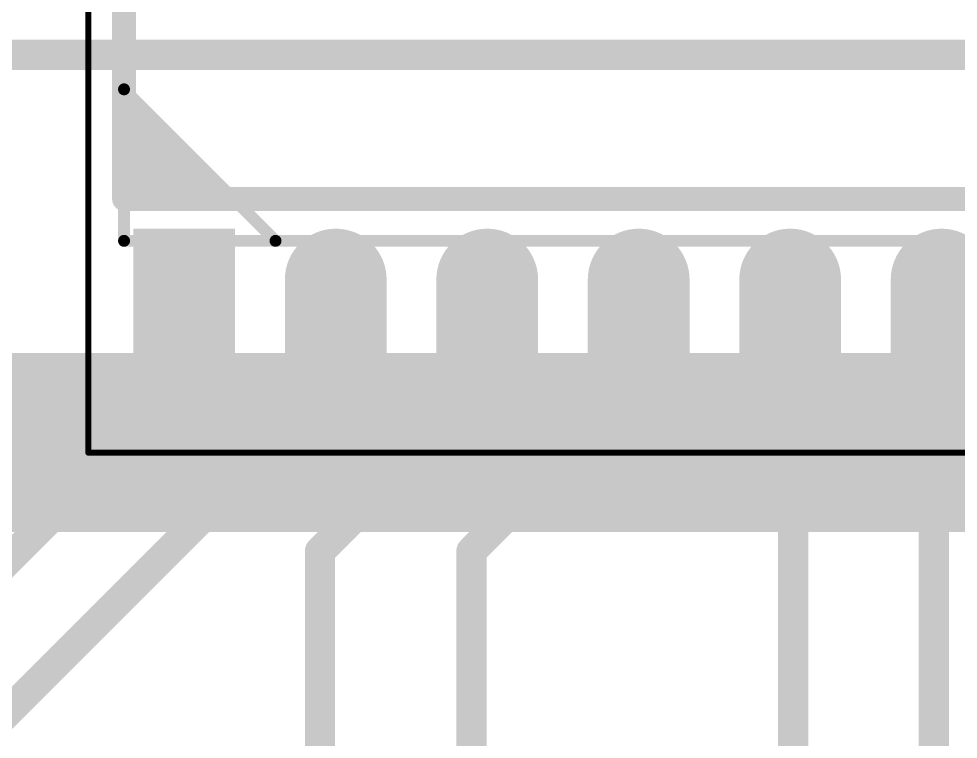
# Model space of a CAD drawing. Header units: millimetres. Extents: x 3219 to 51106, y -14166 to 2063.
# Drawn here: x 5634.21 to 5642.09, y 1793.62 to 1799.66 of the extents above; entities that cross this region are included whole.
import ezdxf

# ---------------------------------------------------------------- set-up
doc = ezdxf.new("R2010")
doc.units = ezdxf.units.MM
doc.layers.get('0').update_dxf_attribs({"lineweight": 53})
for name, color, linetype in [('Bottom Layer', 5, 'Continuous'), ('Mechanical 13', 56, 'Continuous'), ('Mechanical 15', 56, 'Continuous'), ('Top Layer', 1, 'Continuous'), ('Top Overlay', 2, 'Continuous'), ('Top Paste', 8, 'Continuous'), ('Top Solder', 216, 'Continuous')]:
    doc.layers.add(name, color=color, linetype=linetype)

# ---------------------------------------------------------------- blocks, each defined once
blk = doc.blocks.new('16_SOIC_103')
at = {"layer": 'Top Layer'}
blk.add_hatch(color=1, dxfattribs=at).paths.add_polyline_path([(-3.4745, 4.77), (-1.9495, 4.77), (-1.9495, 4.12), (-3.4745, 4.12)])
h = blk.add_hatch(color=1, dxfattribs=at)
edge = h.paths.add_edge_path()
edge.add_arc((-3.1495, 3.175), 0.325, 90, 270)
edge.add_line((-3.1495, 2.85), (-2.2745, 2.85))
edge.add_arc((-2.2745, 3.175), 0.325, 270, 450)
edge.add_line((-2.2745, 3.5), (-3.1495, 3.5))
h = blk.add_hatch(color=1, dxfattribs=at)
edge = h.paths.add_edge_path()
edge.add_arc((-3.1495, 1.905), 0.325, 90, 270)
edge.add_line((-3.1495, 1.58), (-2.2745, 1.58))
edge.add_arc((-2.2745, 1.905), 0.325, 270, 450)
edge.add_line((-2.2745, 2.23), (-3.1495, 2.23))
h = blk.add_hatch(color=1, dxfattribs=at)
edge = h.paths.add_edge_path()
edge.add_arc((-3.1495, 0.635), 0.325, 90, 270)
edge.add_line((-3.1495, 0.31), (-2.2745, 0.31))
edge.add_arc((-2.2745, 0.635), 0.325, 270, 450)
edge.add_line((-2.2745, 0.96), (-3.1495, 0.96))
h = blk.add_hatch(color=1, dxfattribs=at)
edge = h.paths.add_edge_path()
edge.add_arc((-3.1495, -0.635), 0.325, 90, 270)
edge.add_line((-3.1495, -0.96), (-2.2745, -0.96))
edge.add_arc((-2.2745, -0.635), 0.325, 270, 450)
edge.add_line((-2.2745, -0.31), (-3.1495, -0.31))
h = blk.add_hatch(color=1, dxfattribs=at)
edge = h.paths.add_edge_path()
edge.add_arc((-3.1495, -1.905), 0.325, 90, 270)
edge.add_line((-3.1495, -2.23), (-2.2745, -2.23))
edge.add_arc((-2.2745, -1.905), 0.325, 270, 450)
edge.add_line((-2.2745, -1.58), (-3.1495, -1.58))
at = {"layer": 'Top Overlay'}
blk.add_hatch(color=2, dxfattribs=at).paths.add_polyline_path([(-1.56, 4.86), (-1.56, 4.14), (-0.84, 4.86)])
at = {"layer": 'Top Paste'}
blk.add_hatch(color=8, dxfattribs=at).paths.add_polyline_path([(-3.4745, 4.77), (-1.9495, 4.77), (-1.9495, 4.12), (-3.4745, 4.12)])
h = blk.add_hatch(color=8, dxfattribs=at)
edge = h.paths.add_edge_path()
edge.add_arc((-3.1495, 3.175), 0.325, 90, 270)
edge.add_line((-3.1495, 2.85), (-2.2745, 2.85))
edge.add_arc((-2.2745, 3.175), 0.325, 270, 450)
edge.add_line((-2.2745, 3.5), (-3.1495, 3.5))
h = blk.add_hatch(color=8, dxfattribs=at)
edge = h.paths.add_edge_path()
edge.add_arc((-3.1495, 1.905), 0.325, 90, 270)
edge.add_line((-3.1495, 1.58), (-2.2745, 1.58))
edge.add_arc((-2.2745, 1.905), 0.325, 270, 450)
edge.add_line((-2.2745, 2.23), (-3.1495, 2.23))
h = blk.add_hatch(color=8, dxfattribs=at)
edge = h.paths.add_edge_path()
edge.add_arc((-3.1495, 0.635), 0.325, 90, 270)
edge.add_line((-3.1495, 0.31), (-2.2745, 0.31))
edge.add_arc((-2.2745, 0.635), 0.325, 270, 450)
edge.add_line((-2.2745, 0.96), (-3.1495, 0.96))
h = blk.add_hatch(color=8, dxfattribs=at)
edge = h.paths.add_edge_path()
edge.add_arc((-3.1495, -0.635), 0.325, 90, 270)
edge.add_line((-3.1495, -0.96), (-2.2745, -0.96))
edge.add_arc((-2.2745, -0.635), 0.325, 270, 450)
edge.add_line((-2.2745, -0.31), (-3.1495, -0.31))
h = blk.add_hatch(color=8, dxfattribs=at)
edge = h.paths.add_edge_path()
edge.add_arc((-3.1495, -1.905), 0.325, 90, 270)
edge.add_line((-3.1495, -2.23), (-2.2745, -2.23))
edge.add_arc((-2.2745, -1.905), 0.325, 270, 450)
edge.add_line((-2.2745, -1.58), (-3.1495, -1.58))
at = {"layer": 'Top Solder'}
blk.add_hatch(color=216, dxfattribs=at).paths.add_polyline_path([(-3.5761, 4.8716), (-1.8479, 4.8716), (-1.8479, 4.0184), (-3.5761, 4.0184)])
h = blk.add_hatch(color=216, dxfattribs=at)
edge = h.paths.add_edge_path()
edge.add_arc((-3.1495, 3.175), 0.4266, 90, 270)
edge.add_line((-3.1495, 2.7484), (-2.2745, 2.7484))
edge.add_arc((-2.2745, 3.175), 0.4266, 270, 450)
edge.add_line((-2.2745, 3.6016), (-3.1495, 3.6016))
h = blk.add_hatch(color=216, dxfattribs=at)
edge = h.paths.add_edge_path()
edge.add_arc((-3.1495, 1.905), 0.4266, 90, 270)
edge.add_line((-3.1495, 1.4784), (-2.2745, 1.4784))
edge.add_arc((-2.2745, 1.905), 0.4266, 270, 450)
edge.add_line((-2.2745, 2.3316), (-3.1495, 2.3316))
h = blk.add_hatch(color=216, dxfattribs=at)
edge = h.paths.add_edge_path()
edge.add_arc((-3.1495, 0.635), 0.4266, 90, 270)
edge.add_line((-3.1495, 0.2084), (-2.2745, 0.2084))
edge.add_arc((-2.2745, 0.635), 0.4266, 270, 450)
edge.add_line((-2.2745, 1.0616), (-3.1495, 1.0616))
h = blk.add_hatch(color=216, dxfattribs=at)
edge = h.paths.add_edge_path()
edge.add_arc((-3.1495, -0.635), 0.4266, 90, 270)
edge.add_line((-3.1495, -1.0616), (-2.2745, -1.0616))
edge.add_arc((-2.2745, -0.635), 0.4266, 270, 450)
edge.add_line((-2.2745, -0.2084), (-3.1495, -0.2084))
h = blk.add_hatch(color=216, dxfattribs=at)
edge = h.paths.add_edge_path()
edge.add_arc((-3.1495, -1.905), 0.4266, 90, 270)
edge.add_line((-3.1495, -2.3316), (-2.2745, -2.3316))
edge.add_arc((-2.2745, -1.905), 0.4266, 270, 450)
edge.add_line((-2.2745, -1.4784), (-3.1495, -1.4784))
at = {"layer": 'Mechanical 13'}
for points in [[(-0.68, 4.95, 0.1, 0.1, 0), (-1.95, 3.68, 0.1, 0.1, 0)], [(-1.95, 4.95, 0.1, 0.1, 0), (-1.95, -4.95, 0.1, 0.1, 0)], [(-1.95, 4.95, 0.1, 0.1, 0), (1.95, 4.95, 0.1, 0.1, 0)]]:
    blk.add_lwpolyline(points, format="xyseb", dxfattribs=at)
for points in [[(-1.975, 4.95, 0.05, 0.05, 1), (-1.925, 4.95, 0.05, 0.05, 1)], [(-1.975, 4.95, 0.05, 0.05, 1), (-1.925, 4.95, 0.05, 0.05, 1)], [(-0.705, 4.95, 0.05, 0.05, 1), (-0.655, 4.95, 0.05, 0.05, 1)], [(-1.975, 3.68, 0.05, 0.05, 1), (-1.925, 3.68, 0.05, 0.05, 1)]]:
    blk.add_lwpolyline(points, format="xyseb", close=True, dxfattribs=at)
at = {"layer": 'Mechanical 15'}
for points in [[(-3.725, 5.25, 0.05, 0.05, 0), (-3.725, -5.25, 0.05, 0.05, 0)], [(-3.725, 5.25, 0.05, 0.05, 0), (3.725, 5.25, 0.05, 0.05, 0)]]:
    blk.add_lwpolyline(points, format="xyseb", dxfattribs=at)
blk.add_lwpolyline([(-3.7375, 5.25, 0.025, 0.025, 1), (-3.7125, 5.25, 0.025, 0.025, 1)], format="xyseb", close=True, dxfattribs=at)
blk.add_lwpolyline([(-3.7375, 5.25, 0.025, 0.025, 1), (-3.7125, 5.25, 0.025, 0.025, 1)], format="xyseb", close=True, dxfattribs=at)
at = {"layer": 'Top Overlay'}
for points in [[(-1.6, 4.95, 0.2, 0.2, 0), (-1.6, -4.95, 0.2, 0.2, 0)], [(-1.6, 4.95, 0.2, 0.2, 0), (1.6, 4.95, 0.2, 0.2, 0)]]:
    blk.add_lwpolyline(points, format="xyseb", dxfattribs=at)
blk.add_lwpolyline([(-1.65, 4.95, 0.1, 0.1, 1), (-1.55, 4.95, 0.1, 0.1, 1)], format="xyseb", close=True, dxfattribs=at)
blk.add_lwpolyline([(-1.65, 4.95, 0.1, 0.1, 1), (-1.55, 4.95, 0.1, 0.1, 1)], format="xyseb", close=True, dxfattribs=at)

msp = doc.modelspace()

# ---------------------------------------------------------------- linework, layer by layer
at = {"layer": 'Bottom Layer'}
msp.add_lwpolyline([(5632.9785, 1796.1081, 1.5, 1.5, 0), (5656.7285, 1796.1081, 1.5, 1.5, 0)], format="xyseb", dxfattribs=at)
at = {"layer": 'Top Layer'}
for points in [[(5628.675, 1799.3581, 0.254, 0.254, 0), (5658.5232, 1799.3581, 0.254, 0.254, 0)], [(5635.6005, 1796.5986, 0.254, 0.254, 0), (5635.6005, 1797.0361, 0.254, 0.254, 0)], [(5636.8705, 1796.5986, 0.254, 0.254, 0), (5636.8705, 1797.0361, 0.254, 0.254, 0)], [(5638.1405, 1796.5986, 0.254, 0.254, 0), (5638.1405, 1797.0361, 0.254, 0.254, 0)], [(5639.4105, 1796.5986, 0.254, 0.254, 0), (5639.4105, 1797.0361, 0.254, 0.254, 0)], [(5640.6805, 1797.0361, 0.254, 0.254, 0), (5640.7045, 1797.0121, 0.254, 0.254, 0)], [(5640.7045, 1791.1321, 0.254, 0.254, 0), (5640.7045, 1797.0121, 0.254, 0.254, 0)], [(5641.8845, 1796.9701, 0.254, 0.254, 0), (5641.9505, 1797.0361, 0.254, 0.254, 0)], [(5641.8845, 1789.1491, 0.254, 0.254, 0), (5641.8845, 1796.9701, 0.254, 0.254, 0)], [(5632.5585, 1792.2866, 0.254, 0.254, 0), (5636.8705, 1796.5986, 0.254, 0.254, 0)], [(5633.315, 1794.3131, 0.254, 0.254, 0), (5635.6005, 1796.5986, 0.254, 0.254, 0)], [(5636.7385, 1795.1966, 0.254, 0.254, 0), (5638.1405, 1796.5986, 0.254, 0.254, 0)], [(5638.0085, 1795.1966, 0.254, 0.254, 0), (5639.4105, 1796.5986, 0.254, 0.254, 0)], [(5636.7385, 1790.8831, 0.254, 0.254, 0), (5636.7385, 1795.1966, 0.254, 0.254, 0)], [(5638.0085, 1789.0831, 0.254, 0.254, 0), (5638.0085, 1795.1966, 0.254, 0.254, 0)]]:
    msp.add_lwpolyline(points, format="xyseb", dxfattribs=at)
for points in [[(5635.537, 1797.0361, 0.127, 0.127, 1), (5635.664, 1797.0361, 0.127, 0.127, 1)], [(5636.807, 1797.0361, 0.127, 0.127, 1), (5636.934, 1797.0361, 0.127, 0.127, 1)], [(5638.077, 1797.0361, 0.127, 0.127, 1), (5638.204, 1797.0361, 0.127, 0.127, 1)], [(5639.347, 1797.0361, 0.127, 0.127, 1), (5639.474, 1797.0361, 0.127, 0.127, 1)], [(5640.617, 1797.0361, 0.127, 0.127, 1), (5640.744, 1797.0361, 0.127, 0.127, 1)], [(5640.641, 1797.0121, 0.127, 0.127, 1), (5640.768, 1797.0121, 0.127, 0.127, 1)], [(5640.641, 1797.0121, 0.127, 0.127, 1), (5640.768, 1797.0121, 0.127, 0.127, 1)], [(5641.887, 1797.0361, 0.127, 0.127, 1), (5642.014, 1797.0361, 0.127, 0.127, 1)], [(5641.821, 1796.9701, 0.127, 0.127, 1), (5641.948, 1796.9701, 0.127, 0.127, 1)], [(5641.821, 1796.9701, 0.127, 0.127, 1), (5641.948, 1796.9701, 0.127, 0.127, 1)], [(5635.537, 1796.5986, 0.127, 0.127, 1), (5635.664, 1796.5986, 0.127, 0.127, 1)], [(5635.537, 1796.5986, 0.127, 0.127, 1), (5635.664, 1796.5986, 0.127, 0.127, 1)], [(5636.807, 1796.5986, 0.127, 0.127, 1), (5636.934, 1796.5986, 0.127, 0.127, 1)], [(5636.807, 1796.5986, 0.127, 0.127, 1), (5636.934, 1796.5986, 0.127, 0.127, 1)], [(5638.077, 1796.5986, 0.127, 0.127, 1), (5638.204, 1796.5986, 0.127, 0.127, 1)], [(5638.077, 1796.5986, 0.127, 0.127, 1), (5638.204, 1796.5986, 0.127, 0.127, 1)], [(5639.347, 1796.5986, 0.127, 0.127, 1), (5639.474, 1796.5986, 0.127, 0.127, 1)], [(5639.347, 1796.5986, 0.127, 0.127, 1), (5639.474, 1796.5986, 0.127, 0.127, 1)], [(5636.675, 1795.1966, 0.127, 0.127, 1), (5636.802, 1795.1966, 0.127, 0.127, 1)], [(5636.675, 1795.1966, 0.127, 0.127, 1), (5636.802, 1795.1966, 0.127, 0.127, 1)], [(5637.945, 1795.1966, 0.127, 0.127, 1), (5638.072, 1795.1966, 0.127, 0.127, 1)], [(5637.945, 1795.1966, 0.127, 0.127, 1), (5638.072, 1795.1966, 0.127, 0.127, 1)]]:
    msp.add_lwpolyline(points, format="xyseb", close=True, dxfattribs=at)

# ---------------------------------------------------------------- block references
at = {"rotation": 90}
msp.add_blockref('16_SOIC_103', (5640.0455, 1799.7481), dxfattribs=at)

doc.saveas('drawing.dxf')
